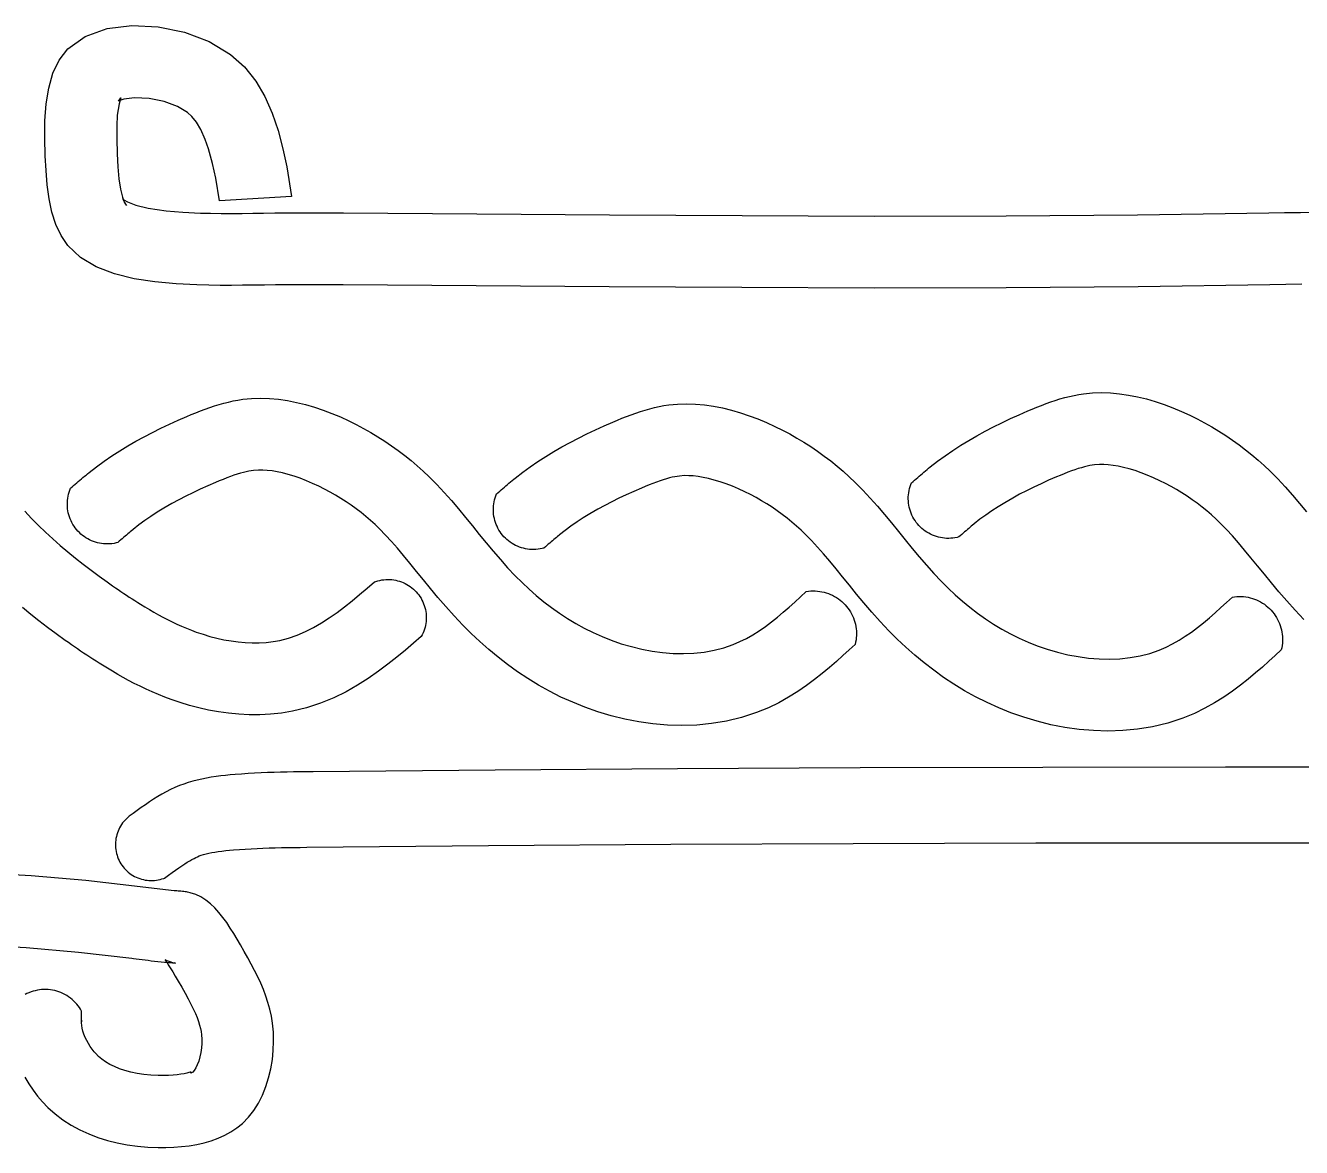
# Model space of a CAD drawing. Extents: x -2.65 to 2.61, y -1.31 to 1.34.
# Drawn here: x 0.008 to 0.895, y -0.41 to 0.37 of the extents above; entities that cross this region are included whole.
import ezdxf

# ---------------------------------------------------------------- set-up
doc = ezdxf.new("R2010")
doc.units = 0
doc.layers.add('2', color=7, linetype='CONTINUOUS')

msp = doc.modelspace()

# ---------------------------------------------------------------- linework, layer by layer
at = {"layer": '2', "color": 7, "linetype": 'CONTINUOUS', "flags": 128}
for points in [[(0.894881, 0.190282), (0.883772, 0.190076), (0.872669, 0.189851), (0.781052, 0.188437), (0.689361, 0.187777), (0.597562, 0.1877), (0.505621, 0.188039), (0.413503, 0.188623), (0.321175, 0.189284), (0.228602, 0.189851), (0.22186, 0.189884), (0.215124, 0.189911), (0.2084, 0.18993), (0.201694, 0.189938), (0.195015, 0.189929), (0.188368, 0.189901), (0.181761, 0.189851), (0.174103, 0.189764), (0.166466, 0.189666), (0.158807, 0.18958), (0.151085, 0.189532), (0.143257, 0.189545), (0.13528, 0.189643), (0.127113, 0.189851), (0.112634, 0.190556), (0.097933, 0.191908), (0.083473, 0.194158), (0.069719, 0.197558), (0.057135, 0.20236), (0.046185, 0.208815), (0.037334, 0.217175), (0.032666, 0.224107), (0.029057, 0.231922), (0.026358, 0.240488), (0.024423, 0.249673), (0.023103, 0.259347), (0.022251, 0.269376), (0.02172, 0.27963), (0.021384, 0.291806), (0.021519, 0.303863), (0.022355, 0.315558), (0.024123, 0.326644), (0.027056, 0.336876), (0.031382, 0.346009), (0.037334, 0.353796), (0.049457, 0.362556), (0.064676, 0.367932), (0.081945, 0.370089), (0.100214, 0.369196), (0.118434, 0.36542), (0.135556, 0.35893), (0.150534, 0.349892), (0.160067, 0.341317), (0.16792, 0.331537), (0.174309, 0.32076), (0.179452, 0.309192), (0.183565, 0.297041), (0.186865, 0.284516), (0.189568, 0.271823), (0.192844, 0.251257), (0.142676, 0.248355), (0.140191, 0.263958), (0.137962, 0.2741), (0.135215, 0.284304), (0.132829, 0.290982), (0.129808, 0.297776), (0.126715, 0.302994), (0.123617, 0.306853), (0.120631, 0.309538), (0.113601, 0.313781), (0.104412, 0.317263), (0.093882, 0.319446), (0.083838, 0.319937), (0.076234, 0.318987), (0.072902, 0.31781), (0.072588, 0.317583), (0.07431, 0.319835), (0.073993, 0.319168), (0.073022, 0.315779), (0.07173, 0.307681), (0.071391, 0.300298), (0.071381, 0.291248), (0.071701, 0.28101), (0.072184, 0.271963), (0.072924, 0.263577), (0.073964, 0.256432), (0.075284, 0.250796), (0.076746, 0.246946), (0.078058, 0.245072), (0.075705, 0.249711), (0.076426, 0.249029), (0.078898, 0.247572), (0.084687, 0.245363), (0.093336, 0.243225), (0.105621, 0.241313), (0.117212, 0.240346), (0.129544, 0.239792), (0.136554, 0.239627), (0.143873, 0.239541), (0.151167, 0.239532), (0.158494, 0.239579), (0.165908, 0.239663), (0.173459, 0.23976), (0.181194, 0.239848), (0.187988, 0.2399), (0.194808, 0.239929), (0.201631, 0.239937), (0.208452, 0.23993), (0.215266, 0.239911), (0.222065, 0.239883), (0.228843, 0.239851), (0.321482, 0.239283), (0.413861, 0.238622), (0.505938, 0.238038), (0.597746, 0.2377), (0.689319, 0.237777), (0.780692, 0.238436), (0.871898, 0.239845), (0.882758, 0.240066), (0.893956, 0.240273), (0.905316, 0.24043)], [(0.896245, -0.04272), (0.890114, -0.036213), (0.884344, -0.029762), (0.878892, -0.023408), (0.873714, -0.017191), (0.868773, -0.011145), (0.864035, -0.005303), (0.859472, 0.000304), (0.855057, 0.00565), (0.850771, 0.010709), (0.846596, 0.01546), (0.842516, 0.019887), (0.838315, 0.024174), (0.835236, 0.027129), (0.832077, 0.029998), (0.828839, 0.032781), (0.825521, 0.035477), (0.822124, 0.038086), (0.818647, 0.040607), (0.81509, 0.043039), (0.811453, 0.045381), (0.807736, 0.047632), (0.803939, 0.049791), (0.80006, 0.051858), (0.796182, 0.053793), (0.79181, 0.05582), (0.787467, 0.057671), (0.783182, 0.059329), (0.778984, 0.060784), (0.774903, 0.062026), (0.770967, 0.063051), (0.767205, 0.063857), (0.76364, 0.064449), (0.760291, 0.064837), (0.757169, 0.065034), (0.754275, 0.065056), (0.750742, 0.064782), (0.749177, 0.064576), (0.747484, 0.064284), (0.745664, 0.063902), (0.743719, 0.063426), (0.741651, 0.062854), (0.739464, 0.062186), (0.737162, 0.061423), (0.73475, 0.060567), (0.732231, 0.059622), (0.729608, 0.058593), (0.726884, 0.057483), (0.724248, 0.05638), (0.71892, 0.054077), (0.7137, 0.051725), (0.708595, 0.04932), (0.703609, 0.04686), (0.698747, 0.044342), (0.694013, 0.041762), (0.688371, 0.038501), (0.683858, 0.035728), (0.679487, 0.032882), (0.67526, 0.029961), (0.671178, 0.026962), (0.667242, 0.023881), (0.666878, 0.023576), (0.666025, 0.022879), (0.665155, 0.022159), (0.664265, 0.021416), (0.663357, 0.020651), (0.66243, 0.019863), (0.661484, 0.019054), (0.660518, 0.018223), (0.659533, 0.017372), (0.658527, 0.016501), (0.657501, 0.015609), (0.656454, 0.014699), (0.655256, 0.0144), (0.653831, 0.014117), (0.652393, 0.013909), (0.650946, 0.013777), (0.649495, 0.01372), (0.648042, 0.013739), (0.646592, 0.013835), (0.645149, 0.014006), (0.643718, 0.014253), (0.642301, 0.014574), (0.640902, 0.014968), (0.639527, 0.015436), (0.638178, 0.015975), (0.636858, 0.016583), (0.635573, 0.01726), (0.634325, 0.018003), (0.633117, 0.018811), (0.631953, 0.01968), (0.630836, 0.02061), (0.62977, 0.021596), (0.628756, 0.022637), (0.627799, 0.02373), (0.626899, 0.024871), (0.626061, 0.026058), (0.625286, 0.027287), (0.624577, 0.028554), (0.623935, 0.029858), (0.623362, 0.031193), (0.622859, 0.032556), (0.622429, 0.033944), (0.622072, 0.035352), (0.621789, 0.036777), (0.621581, 0.038215), (0.621448, 0.039661), (0.621391, 0.041113), (0.621411, 0.042566), (0.621506, 0.044016), (0.621678, 0.045458), (0.621924, 0.04689), (0.622245, 0.048307), (0.62264, 0.049705), (0.623107, 0.051081), (0.623646, 0.05243), (0.623646, 0.05243), (0.624714, 0.053359), (0.625783, 0.054287), (0.626853, 0.055214), (0.627924, 0.056139), (0.628997, 0.057061), (0.630072, 0.057981), (0.63115, 0.058896), (0.632232, 0.059807), (0.633317, 0.060712), (0.634407, 0.061612), (0.635501, 0.062505), (0.636601, 0.063392), (0.641734, 0.067373), (0.646983, 0.071197), (0.652339, 0.07487), (0.657797, 0.078399), (0.66335, 0.081791), (0.668993, 0.085052), (0.674718, 0.088189), (0.68052, 0.09121), (0.686391, 0.09412), (0.692327, 0.096926), (0.69832, 0.099636), (0.704364, 0.102256), (0.707528, 0.103584), (0.710705, 0.104882), (0.713895, 0.106139), (0.717098, 0.107348), (0.720314, 0.108499), (0.723544, 0.109584), (0.726787, 0.110594), (0.730046, 0.11152), (0.733318, 0.112354), (0.736606, 0.113087), (0.739909, 0.11371), (0.743228, 0.114214), (0.749409, 0.114818), (0.755629, 0.11501), (0.761877, 0.114812), (0.768136, 0.114247), (0.774394, 0.113337), (0.780636, 0.112107), (0.786849, 0.110578), (0.793017, 0.108775), (0.799127, 0.106719), (0.805166, 0.104433), (0.811118, 0.101942), (0.81697, 0.099266), (0.822163, 0.096707), (0.827262, 0.094018), (0.832264, 0.091202), (0.83717, 0.08826), (0.841977, 0.085194), (0.846685, 0.082005), (0.851293, 0.078696), (0.855798, 0.075268), (0.8602, 0.071723), (0.864498, 0.068062), (0.86869, 0.064288), (0.872775, 0.060402), (0.878085, 0.055028), (0.883232, 0.049486), (0.888247, 0.043808), (0.89316, 0.038025), (0.898005, 0.032167)], [(0.007415, 0.032556), (0.012137, 0.027587), (0.01698, 0.022732), (0.021937, 0.017985), (0.026999, 0.013343), (0.03216, 0.008803), (0.03741, 0.004359), (0.042743, 0.000009), (0.04815, -0.004251), (0.053623, -0.008426), (0.059156, -0.012519), (0.064738, -0.016535), (0.066642, -0.01788), (0.068551, -0.019216), (0.070465, -0.020543), (0.072385, -0.02186), (0.07431, -0.023168), (0.076241, -0.024465), (0.078178, -0.025752), (0.080121, -0.027027), (0.08207, -0.028292), (0.084026, -0.029545), (0.085988, -0.030785), (0.087957, -0.032014), (0.091024, -0.033893), (0.09411, -0.035737), (0.097218, -0.037543), (0.100352, -0.039306), (0.103513, -0.041021), (0.106705, -0.042686), (0.10993, -0.044295), (0.113192, -0.045844), (0.116492, -0.04733), (0.119834, -0.048747), (0.12322, -0.050093), (0.126654, -0.051363), (0.13136, -0.052946), (0.136141, -0.054371), (0.140983, -0.055625), (0.145869, -0.056695), (0.150784, -0.05757), (0.155712, -0.058237), (0.160639, -0.058682), (0.165548, -0.058895), (0.170424, -0.058863), (0.175252, -0.058572), (0.180016, -0.058011), (0.1847, -0.057167), (0.190768, -0.055604), (0.196684, -0.053565), (0.20246, -0.051094), (0.208111, -0.048233), (0.213651, -0.045028), (0.219094, -0.041519), (0.224453, -0.037751), (0.229743, -0.033767), (0.234977, -0.029611), (0.24017, -0.025324), (0.245334, -0.020951), (0.250485, -0.016535), (0.251478, -0.016181), (0.252809, -0.015775), (0.254159, -0.015439), (0.255526, -0.015174), (0.256904, -0.014981), (0.25829, -0.01486), (0.259681, -0.014813), (0.261072, -0.014838), (0.262461, -0.014935), (0.263842, -0.015105), (0.265212, -0.015348), (0.266568, -0.015661), (0.267906, -0.016046), (0.269221, -0.016499), (0.270511, -0.017021), (0.271772, -0.01761), (0.273001, -0.018264), (0.274193, -0.018981), (0.275347, -0.01976), (0.276458, -0.020598), (0.277523, -0.021493), (0.278541, -0.022443), (0.279507, -0.023444), (0.280419, -0.024495), (0.281276, -0.025592), (0.282073, -0.026732), (0.28281, -0.027913), (0.283484, -0.02913), (0.284094, -0.030381), (0.284637, -0.031663), (0.285112, -0.032971), (0.285519, -0.034302), (0.285855, -0.035652), (0.28612, -0.037018), (0.286313, -0.038397), (0.286433, -0.039783), (0.286481, -0.041174), (0.286456, -0.042565), (0.286359, -0.043953), (0.286188, -0.045335), (0.285946, -0.046705), (0.285632, -0.048061), (0.285248, -0.049398), (0.284794, -0.050714), (0.284272, -0.052004), (0.283684, -0.053265), (0.28303, -0.054494), (0.277644, -0.05911), (0.272001, -0.063883), (0.266072, -0.068765), (0.259823, -0.073707), (0.25321, -0.078654), (0.246184, -0.083544), (0.238694, -0.088304), (0.23069, -0.092845), (0.222126, -0.097064), (0.212977, -0.100836), (0.203243, -0.104022), (0.193564, -0.106375), (0.185863, -0.107668), (0.178257, -0.108482), (0.170759, -0.108861), (0.163383, -0.108848), (0.156132, -0.108479), (0.149011, -0.107785), (0.142023, -0.106796), (0.135167, -0.105537), (0.128446, -0.104028), (0.121862, -0.102288), (0.115415, -0.100335), (0.109315, -0.09826), (0.104756, -0.096559), (0.100307, -0.094777), (0.095968, -0.092923), (0.091736, -0.091007), (0.08761, -0.089036), (0.083587, -0.08702), (0.079664, -0.084967), (0.075838, -0.082884), (0.072104, -0.080778), (0.06846, -0.078657), (0.064902, -0.076527), (0.06149, -0.074434), (0.059265, -0.073045), (0.057055, -0.071646), (0.054859, -0.070239), (0.052678, -0.068823), (0.050511, -0.0674), (0.048358, -0.065969), (0.046219, -0.064531), (0.044093, -0.063086), (0.04198, -0.061635), (0.03988, -0.060179), (0.037792, -0.058717), (0.035543, -0.057126), (0.029415, -0.052713), (0.0233, -0.048181), (0.017204, -0.043524), (0.011797, -0.039264), (0.005806, -0.034385)], [(0.968873, -0.145336), (0.841784, -0.145255), (0.714776, -0.145374), (0.587859, -0.145722), (0.461045, -0.146328), (0.334346, -0.14722), (0.207772, -0.148427), (0.203274, -0.148477), (0.198776, -0.148532), (0.194276, -0.148596), (0.189774, -0.148675), (0.185269, -0.148772), (0.180761, -0.148892), (0.176248, -0.149041), (0.171731, -0.149222), (0.167208, -0.14944), (0.162678, -0.149699), (0.158141, -0.150005), (0.153596, -0.150362), (0.150283, -0.150657), (0.14697, -0.150989), (0.143662, -0.151367), (0.140364, -0.151797), (0.13708, -0.152289), (0.133816, -0.152849), (0.130575, -0.153486), (0.127363, -0.154208), (0.124185, -0.155023), (0.121045, -0.155938), (0.117948, -0.156961), (0.114899, -0.158101), (0.111799, -0.159408), (0.108751, -0.160836), (0.105749, -0.162375), (0.10279, -0.164014), (0.099868, -0.165741), (0.096979, -0.167546), (0.094118, -0.169418), (0.091281, -0.171345), (0.088462, -0.173316), (0.085657, -0.17532), (0.082862, -0.177347), (0.080071, -0.179385), (0.080071, -0.179385), (0.079063, -0.180218), (0.0781, -0.181102), (0.077184, -0.182036), (0.076319, -0.183016), (0.075505, -0.18404), (0.074747, -0.185106), (0.074046, -0.186209), (0.073403, -0.187348), (0.07282, -0.188519), (0.0723, -0.189719), (0.071843, -0.190944), (0.071451, -0.192192), (0.071125, -0.193458), (0.070866, -0.19474), (0.070674, -0.196034), (0.07055, -0.197336), (0.070494, -0.198642), (0.070507, -0.19995), (0.070588, -0.201255), (0.070737, -0.202554), (0.070954, -0.203844), (0.071239, -0.205121), (0.071589, -0.20638), (0.072006, -0.20762), (0.072486, -0.208836), (0.07303, -0.210026), (0.073635, -0.211185), (0.074299, -0.212311), (0.075022, -0.213401), (0.075801, -0.214452), (0.076634, -0.21546), (0.077519, -0.216423), (0.078452, -0.217339), (0.079433, -0.218205), (0.080457, -0.219018), (0.081522, -0.219776), (0.082626, -0.220478), (0.083765, -0.22112), (0.084936, -0.221703), (0.086136, -0.222223), (0.087361, -0.22268), (0.088609, -0.223072), (0.089875, -0.223398), (0.091157, -0.223657), (0.09245, -0.223849), (0.093752, -0.223973), (0.095059, -0.224029), (0.096367, -0.224016), (0.097672, -0.223935), (0.098971, -0.223786), (0.100261, -0.223569), (0.101537, -0.223285), (0.102797, -0.222934), (0.104037, -0.222518), (0.104672, -0.222276), (0.107325, -0.220338), (0.109844, -0.21851), (0.112231, -0.216801), (0.114485, -0.215219), (0.116604, -0.213771), (0.118587, -0.212461), (0.120429, -0.211292), (0.122127, -0.210265), (0.123678, -0.209377), (0.12508, -0.208623), (0.126332, -0.207993), (0.127522, -0.207446), (0.128753, -0.206946), (0.130149, -0.206452), (0.131712, -0.205968), (0.133443, -0.205502), (0.135337, -0.205057), (0.13739, -0.204639), (0.139596, -0.204248), (0.14195, -0.203887), (0.144446, -0.203555), (0.147076, -0.20325), (0.149834, -0.20297), (0.152621, -0.202719), (0.156618, -0.202403), (0.160653, -0.202128), (0.164729, -0.201893), (0.168847, -0.201692), (0.173007, -0.201525), (0.177213, -0.201385), (0.181463, -0.201271), (0.185761, -0.201178), (0.190106, -0.201101), (0.1945, -0.201038), (0.198943, -0.200984), (0.203364, -0.200935), (0.329812, -0.199729), (0.456399, -0.198838), (0.583111, -0.198233), (0.709937, -0.197885), (0.836946, -0.197765), (0.963955, -0.197846)], [(0.007549, -0.360756), (0.010259, -0.365317), (0.013224, -0.369706), (0.01643, -0.373902), (0.01986, -0.377881), (0.023499, -0.381622), (0.028606, -0.386175), (0.034027, -0.390284), (0.039738, -0.393962), (0.045715, -0.397219), (0.051933, -0.400067), (0.058368, -0.402517), (0.064995, -0.404581), (0.07179, -0.40627), (0.078728, -0.407594), (0.085785, -0.408567), (0.092936, -0.409197), (0.100157, -0.409498), (0.105574, -0.40951), (0.110989, -0.409327), (0.116371, -0.40893), (0.121694, -0.408302), (0.126928, -0.407424), (0.132045, -0.406278), (0.137017, -0.404846), (0.141814, -0.403111), (0.14641, -0.401054), (0.150774, -0.398657), (0.154879, -0.395903), (0.158696, -0.392773), (0.162849, -0.388529), (0.166553, -0.383788), (0.169812, -0.378612), (0.172628, -0.373067), (0.175005, -0.367216), (0.176946, -0.361123), (0.178453, -0.354852), (0.179531, -0.348468), (0.180181, -0.342036), (0.180408, -0.335618), (0.180214, -0.329279), (0.179602, -0.323084), (0.178808, -0.318221), (0.177762, -0.313476), (0.176481, -0.308831), (0.174982, -0.304271), (0.173284, -0.299777), (0.171404, -0.295332), (0.16936, -0.290918), (0.16717, -0.28652), (0.164852, -0.282118), (0.162422, -0.277697), (0.1599, -0.273239), (0.157302, -0.268726), (0.155028, -0.264819), (0.152695, -0.260908), (0.150286, -0.257044), (0.147786, -0.253275), (0.145176, -0.249651), (0.14244, -0.246222), (0.139563, -0.243036), (0.136526, -0.240143), (0.133314, -0.237593), (0.12991, -0.235434), (0.126296, -0.233715), (0.122457, -0.232488), (0.121567, -0.232285), (0.120666, -0.232106), (0.119754, -0.23195), (0.118835, -0.231812), (0.117907, -0.231691), (0.116974, -0.231584), (0.116035, -0.231489), (0.115093, -0.231403), (0.114148, -0.231322), (0.113201, -0.231246), (0.112254, -0.231171), (0.111307, -0.231094), (0.109303, -0.230919), (0.107307, -0.230728), (0.105318, -0.230521), (0.103335, -0.230303), (0.101358, -0.230073), (0.099386, -0.229834), (0.097418, -0.229587), (0.095453, -0.229335), (0.093491, -0.229079), (0.091531, -0.228821), (0.089572, -0.228563), (0.087613, -0.228306), (0.04987, -0.223986), (0.011998, -0.220781), (-0.025991, -0.21859)], [(-0.028268, -0.268542), (0.00845, -0.270659), (0.044917, -0.273745), (0.081926, -0.277982), (0.083073, -0.278139), (0.084996, -0.278393), (0.086967, -0.278652), (0.088987, -0.278915), (0.091055, -0.279181), (0.093174, -0.279447), (0.095343, -0.27971), (0.097563, -0.279968), (0.099834, -0.28022), (0.102156, -0.280461), (0.10453, -0.280691), (0.106955, -0.280904), (0.108213, -0.281007), (0.109239, -0.281089), (0.110124, -0.28116), (0.110868, -0.281224), (0.111468, -0.28128), (0.11192, -0.281328), (0.112223, -0.281367), (0.111853, -0.281332), (0.111349, -0.281238), (0.111066, -0.28134), (0.10844, -0.280589), (0.106536, -0.279817), (0.105434, -0.2793), (0.105074, -0.279237), (0.105335, -0.279736), (0.106086, -0.280829), (0.107212, -0.282495), (0.108624, -0.28469), (0.110262, -0.287356), (0.112089, -0.290436), (0.114087, -0.293876), (0.116568, -0.298185), (0.118905, -0.30232), (0.121032, -0.306197), (0.122933, -0.309824), (0.124601, -0.313203), (0.126033, -0.316342), (0.127232, -0.319251), (0.128209, -0.321943), (0.128979, -0.32444), (0.129563, -0.326775), (0.129982, -0.328989), (0.130256, -0.33114), (0.130456, -0.334191), (0.130431, -0.337147), (0.130212, -0.34027), (0.129784, -0.343437), (0.129151, -0.34653), (0.128331, -0.349434), (0.127363, -0.352041), (0.126304, -0.354249), (0.125231, -0.355972), (0.124241, -0.357147), (0.123447, -0.357747), (0.122962, -0.357799), (0.123173, -0.357241), (0.122914, -0.357139), (0.122342, -0.357228), (0.121386, -0.357475), (0.120011, -0.357827), (0.11821, -0.35823), (0.116003, -0.358632), (0.113421, -0.358991), (0.110508, -0.359275), (0.107312, -0.359462), (0.103883, -0.359539), (0.100271, -0.359498), (0.095016, -0.359241), (0.090178, -0.35876), (0.085551, -0.358062), (0.081167, -0.357157), (0.077054, -0.356057), (0.073235, -0.354779), (0.069727, -0.35334), (0.066537, -0.35176), (0.063664, -0.350058), (0.061096, -0.348245), (0.058809, -0.346328), (0.05677, -0.344299), (0.0557, -0.343018), (0.054303, -0.341258), (0.052956, -0.339352), (0.051691, -0.337328), (0.050535, -0.335217), (0.049512, -0.333055), (0.048638, -0.330878), (0.047929, -0.328724), (0.04739, -0.326632), (0.047025, -0.32464), (0.046828, -0.322785), (0.046789, -0.321097), (0.046894, -0.322207), (0.046884, -0.321843), (0.046877, -0.321418), (0.046873, -0.320931), (0.046872, -0.320383), (0.046876, -0.319774), (0.046885, -0.319102), (0.046899, -0.318368), (0.046917, -0.317571), (0.04694, -0.316713), (0.046966, -0.315792), (0.046995, -0.31481), (0.046233, -0.313498), (0.045404, -0.312228), (0.044509, -0.311004), (0.043551, -0.309828), (0.042533, -0.308703), (0.041458, -0.307633), (0.040328, -0.306622), (0.039147, -0.30567), (0.037917, -0.304782), (0.036643, -0.303959), (0.035327, -0.303204), (0.033974, -0.302519), (0.032587, -0.301906), (0.03117, -0.301367), (0.029726, -0.300902), (0.02826, -0.300513), (0.026775, -0.300202), (0.025277, -0.299968), (0.023768, -0.299814), (0.022253, -0.299739), (0.020736, -0.299743), (0.019222, -0.299826), (0.017714, -0.299989), (0.016216, -0.30023), (0.014733, -0.300549), (0.013269, -0.300946), (0.011828, -0.301418), (0.010414, -0.301966), (0.00903, -0.302586), (0.00768, -0.303278)]]:
    msp.add_lwpolyline(points, dxfattribs=at).dxf.unprotected_set("ltscale", 0)
for points in [[(0.03932, 0.04856), (0.040389, 0.049489), (0.041457, 0.050417), (0.042527, 0.051344), (0.043598, 0.052269), (0.044671, 0.053192), (0.045746, 0.054111), (0.046825, 0.055026), (0.047906, 0.055937), (0.048992, 0.056843), (0.050081, 0.057742), (0.051176, 0.058636), (0.052275, 0.059522), (0.057409, 0.063503), (0.062657, 0.067327), (0.068013, 0.071), (0.073471, 0.074529), (0.079024, 0.077921), (0.084667, 0.081182), (0.090392, 0.08432), (0.096194, 0.08734), (0.102066, 0.09025), (0.108001, 0.093057), (0.113994, 0.095766), (0.120038, 0.098386), (0.123203, 0.099715), (0.12638, 0.101012), (0.129569, 0.102269), (0.132772, 0.103478), (0.135988, 0.104629), (0.139218, 0.105714), (0.142462, 0.106724), (0.14572, 0.10765), (0.148993, 0.108484), (0.152281, 0.109217), (0.155584, 0.10984), (0.158902, 0.110344), (0.165083, 0.110949), (0.171304, 0.11114), (0.177551, 0.110942), (0.183811, 0.110377), (0.190069, 0.109468), (0.196311, 0.108237), (0.202523, 0.106709), (0.208691, 0.104905), (0.214802, 0.102849), (0.22084, 0.100564), (0.226792, 0.098072), (0.232645, 0.095397), (0.237838, 0.092837), (0.242936, 0.090149), (0.247939, 0.087332), (0.252844, 0.08439), (0.257652, 0.081324), (0.26236, 0.078135), (0.266967, 0.074826), (0.271472, 0.071398), (0.275874, 0.067853), (0.280172, 0.064192), (0.284364, 0.060418), (0.28845, 0.056532), (0.293759, 0.051158), (0.298906, 0.045616), (0.303921, 0.039939), (0.308835, 0.034155), (0.313679, 0.028297), (0.318484, 0.022395), (0.323282, 0.016479), (0.328103, 0.010581), (0.332978, 0.00473), (0.337939, -0.001042), (0.343016, -0.006704), (0.348241, -0.012227), (0.352997, -0.016963), (0.357894, -0.021554), (0.362933, -0.02599), (0.368117, -0.03026), (0.373448, -0.034351), (0.378926, -0.038254), (0.384555, -0.041956), (0.390335, -0.045447), (0.396269, -0.048715), (0.402357, -0.051749), (0.408603, -0.054538), (0.415007, -0.05707), (0.421924, -0.059448), (0.428984, -0.061508), (0.436151, -0.06323), (0.443392, -0.064592), (0.450669, -0.065573), (0.45795, -0.066154), (0.465197, -0.066314), (0.472377, -0.066031), (0.479453, -0.065284), (0.486391, -0.064054), (0.493155, -0.06232), (0.499711, -0.06006), (0.504417, -0.05804), (0.509, -0.055746), (0.513471, -0.053202), (0.517842, -0.050434), (0.522123, -0.047465), (0.526327, -0.044322), (0.530464, -0.041028), (0.534545, -0.03761), (0.538581, -0.034092), (0.542584, -0.0305), (0.546564, -0.026857), (0.550534, -0.023189), (0.552088, -0.022964), (0.553642, -0.022822), (0.555201, -0.022761), (0.556761, -0.022782), (0.558318, -0.022885), (0.559868, -0.023069), (0.561406, -0.023333), (0.562927, -0.023678), (0.564429, -0.024102), (0.565907, -0.024605), (0.567356, -0.025183), (0.568773, -0.025837), (0.570153, -0.026564), (0.571494, -0.027363), (0.572791, -0.02823), (0.574041, -0.029164), (0.575241, -0.030162), (0.576386, -0.031222), (0.577475, -0.03234), (0.578503, -0.033514), (0.579469, -0.034739), (0.580369, -0.036014), (0.581201, -0.037334), (0.581963, -0.038696), (0.582653, -0.040096), (0.583268, -0.04153), (0.583808, -0.042994), (0.58427, -0.044484), (0.584654, -0.045997), (0.584957, -0.047527), (0.585181, -0.049072), (0.585323, -0.050626), (0.585384, -0.052185), (0.585363, -0.053745), (0.58526, -0.055302), (0.585076, -0.056852), (0.584811, -0.05839), (0.584466, -0.059912), (0.58032, -0.063742), (0.575982, -0.067709), (0.571433, -0.071785), (0.56665, -0.075941), (0.561605, -0.080146), (0.55627, -0.084364), (0.550612, -0.088555), (0.544598, -0.092672), (0.538197, -0.096661), (0.531382, -0.100457), (0.524137, -0.103987), (0.516006, -0.10733), (0.505575, -0.110753), (0.495119, -0.113287), (0.484696, -0.115009), (0.474346, -0.115992), (0.464098, -0.116302), (0.453973, -0.115996), (0.443985, -0.115125), (0.434148, -0.11373), (0.424476, -0.111847), (0.414978, -0.109507), (0.405668, -0.106732), (0.39662, -0.103567), (0.388216, -0.100193), (0.380057, -0.0965), (0.372146, -0.092511), (0.364487, -0.088247), (0.357078, -0.083729), (0.349918, -0.078978), (0.343004, -0.074014), (0.336332, -0.068856), (0.329897, -0.063522), (0.323694, -0.058029), (0.317717, -0.052394), (0.311919, -0.046589), (0.305788, -0.040083), (0.300019, -0.033632), (0.294566, -0.027278), (0.289388, -0.021061), (0.284447, -0.015015), (0.27971, -0.009173), (0.275146, -0.003565), (0.270732, 0.00178), (0.266446, 0.006839), (0.26227, 0.01159), (0.25819, 0.016017), (0.253989, 0.020304), (0.25091, 0.023259), (0.247752, 0.026128), (0.244513, 0.028911), (0.241196, 0.031607), (0.237798, 0.034216), (0.234321, 0.036737), (0.230764, 0.039169), (0.227128, 0.041511), (0.223411, 0.043762), (0.219613, 0.045922), (0.215735, 0.047988), (0.211857, 0.049923), (0.207485, 0.05195), (0.203142, 0.053801), (0.198856, 0.05546), (0.194658, 0.056915), (0.190577, 0.058157), (0.186642, 0.059181), (0.182879, 0.059987), (0.179314, 0.060579), (0.175965, 0.060967), (0.172843, 0.061164), (0.169949, 0.061186), (0.166417, 0.060912), (0.164851, 0.060706), (0.163158, 0.060414), (0.161339, 0.060032), (0.159393, 0.059556), (0.157325, 0.058984), (0.155138, 0.058316), (0.152837, 0.057553), (0.150424, 0.056698), (0.147905, 0.055753), (0.145282, 0.054723), (0.142559, 0.053613), (0.139922, 0.05251), (0.134594, 0.050207), (0.129375, 0.047855), (0.124269, 0.04545), (0.119283, 0.04299), (0.114421, 0.040472), (0.109687, 0.037893), (0.104045, 0.034631), (0.099533, 0.031858), (0.095162, 0.029012), (0.090934, 0.026091), (0.086852, 0.023092), (0.082916, 0.020011), (0.082552, 0.019706), (0.0817, 0.019009), (0.080829, 0.018289), (0.07994, 0.017546), (0.079032, 0.016781), (0.078105, 0.015993), (0.077158, 0.015184), (0.076193, 0.014354), (0.075207, 0.013502), (0.074202, 0.012631), (0.073175, 0.01174), (0.072129, 0.010829), (0.07093, 0.01053), (0.069505, 0.010247), (0.068067, 0.010039), (0.066621, 0.009907), (0.065169, 0.00985), (0.063716, 0.00987), (0.062266, 0.009965), (0.060824, 0.010136), (0.059392, 0.010383), (0.057975, 0.010704), (0.056577, 0.011099), (0.055201, 0.011566), (0.053852, 0.012105), (0.052533, 0.012713), (0.051247, 0.01339), (0.049999, 0.014134), (0.048791, 0.014941), (0.047627, 0.015811), (0.046511, 0.01674), (0.045444, 0.017727), (0.044431, 0.018767), (0.043473, 0.01986), (0.042574, 0.021001), (0.041736, 0.022188), (0.040961, 0.023417), (0.040251, 0.024685), (0.039609, 0.025988), (0.039036, 0.027323), (0.038534, 0.028686), (0.038103, 0.030074), (0.037746, 0.031482), (0.037463, 0.032907), (0.037255, 0.034345), (0.037122, 0.035792), (0.037066, 0.037243), (0.037085, 0.038696), (0.037181, 0.040146), (0.037352, 0.041589), (0.037598, 0.04302), (0.037919, 0.044437), (0.038314, 0.045835), (0.038782, 0.047211), (0.03932, 0.04856)], [(0.335351, 0.044691), (0.33642, 0.045619), (0.337488, 0.046548), (0.338558, 0.047475), (0.339629, 0.0484), (0.340702, 0.049322), (0.341777, 0.050241), (0.342856, 0.051156), (0.343937, 0.052067), (0.345022, 0.052973), (0.346112, 0.053873), (0.347206, 0.054766), (0.348306, 0.055652), (0.35344, 0.059634), (0.358688, 0.063457), (0.364044, 0.06713), (0.369502, 0.070659), (0.375055, 0.074051), (0.380698, 0.077312), (0.386423, 0.08045), (0.392225, 0.08347), (0.398097, 0.08638), (0.404032, 0.089187), (0.410025, 0.091897), (0.416069, 0.094516), (0.419234, 0.095845), (0.42241, 0.097142), (0.4256, 0.0984), (0.428803, 0.099608), (0.432019, 0.100759), (0.435249, 0.101844), (0.438493, 0.102854), (0.441751, 0.10378), (0.445024, 0.104614), (0.448312, 0.105347), (0.451615, 0.10597), (0.454933, 0.106475), (0.461114, 0.107079), (0.467335, 0.107271), (0.473582, 0.107072), (0.479842, 0.106507), (0.4861, 0.105598), (0.492342, 0.104367), (0.498554, 0.102839), (0.504722, 0.101035), (0.510833, 0.098979), (0.516871, 0.096694), (0.522823, 0.094202), (0.528676, 0.091527), (0.533868, 0.088968), (0.538967, 0.086279), (0.54397, 0.083463), (0.548875, 0.080521), (0.553683, 0.077454), (0.558391, 0.074266), (0.562998, 0.070956), (0.567503, 0.067528), (0.571905, 0.063983), (0.576203, 0.060323), (0.580395, 0.056549), (0.584481, 0.052663), (0.58979, 0.047288), (0.594937, 0.041747), (0.599952, 0.036069), (0.604866, 0.030286), (0.60971, 0.024428), (0.614515, 0.018525), (0.619313, 0.01261), (0.624133, 0.006711), (0.629009, 0.000861), (0.633969, -0.004911), (0.639047, -0.010574), (0.644272, -0.016097), (0.649027, -0.020833), (0.653924, -0.025424), (0.658964, -0.02986), (0.664148, -0.034129), (0.669479, -0.038221), (0.674957, -0.042123), (0.680586, -0.045826), (0.686366, -0.049316), (0.692299, -0.052584), (0.698388, -0.055619), (0.704634, -0.058408), (0.711038, -0.06094), (0.717955, -0.063318), (0.725014, -0.065378), (0.732182, -0.067099), (0.739422, -0.068461), (0.7467, -0.069443), (0.753981, -0.070024), (0.761228, -0.070183), (0.768408, -0.0699), (0.775484, -0.069154), (0.782422, -0.067924), (0.789186, -0.06619), (0.795742, -0.06393), (0.800448, -0.06191), (0.80503, -0.059616), (0.809502, -0.057072), (0.813873, -0.054303), (0.818154, -0.051335), (0.822358, -0.048191), (0.826495, -0.044898), (0.830575, -0.04148), (0.834612, -0.037962), (0.838615, -0.034369), (0.842595, -0.030726), (0.846564, -0.027059), (0.848118, -0.026834), (0.849672, -0.026691), (0.851232, -0.026631), (0.852792, -0.026652), (0.854349, -0.026754), (0.855899, -0.026938), (0.857436, -0.027203), (0.858958, -0.027548), (0.86046, -0.027972), (0.861938, -0.028474), (0.863387, -0.029053), (0.864804, -0.029707), (0.866184, -0.030434), (0.867525, -0.031232), (0.868822, -0.0321), (0.870072, -0.033034), (0.871272, -0.034032), (0.872417, -0.035092), (0.873506, -0.03621), (0.874534, -0.037383), (0.8755, -0.038609), (0.8764, -0.039884), (0.877232, -0.041204), (0.877994, -0.042566), (0.878684, -0.043965), (0.879299, -0.045399), (0.879839, -0.046864), (0.880301, -0.048354), (0.880684, -0.049867), (0.880988, -0.051397), (0.881212, -0.052942), (0.881354, -0.054496), (0.881415, -0.056055), (0.881394, -0.057615), (0.881291, -0.059172), (0.881107, -0.060722), (0.880842, -0.06226), (0.880497, -0.063781), (0.876351, -0.067612), (0.872013, -0.071579), (0.867464, -0.075655), (0.86268, -0.079811), (0.857636, -0.084016), (0.852301, -0.088234), (0.846643, -0.092425), (0.840629, -0.096542), (0.834228, -0.10053), (0.827413, -0.104326), (0.820167, -0.107857), (0.812037, -0.1112), (0.801606, -0.114623), (0.79115, -0.117157), (0.780727, -0.118879), (0.770377, -0.119862), (0.760129, -0.120171), (0.750003, -0.119866), (0.740016, -0.118994), (0.730179, -0.1176), (0.720506, -0.115717), (0.711009, -0.113376), (0.701699, -0.110602), (0.692651, -0.107437), (0.684247, -0.104062), (0.676088, -0.10037), (0.668177, -0.096381), (0.660518, -0.092117), (0.653109, -0.087599), (0.645948, -0.082848), (0.639035, -0.077884), (0.632363, -0.072726), (0.625928, -0.067392), (0.619725, -0.061899), (0.613748, -0.056264), (0.60795, -0.050459), (0.601819, -0.043953), (0.59605, -0.037501), (0.590597, -0.031148), (0.585419, -0.02493), (0.580478, -0.018884), (0.57574, -0.013042), (0.571177, -0.007435), (0.566763, -0.00209), (0.562477, 0.002969), (0.558301, 0.00772), (0.554221, 0.012148), (0.55002, 0.016435), (0.546941, 0.019389), (0.543783, 0.022258), (0.540544, 0.025041), (0.537227, 0.027737), (0.533829, 0.030346), (0.530352, 0.032867), (0.526795, 0.035299), (0.523158, 0.037641), (0.519441, 0.039892), (0.515644, 0.042052), (0.511765, 0.044118), (0.507888, 0.046053), (0.503516, 0.04808), (0.499173, 0.049931), (0.494887, 0.05159), (0.490689, 0.053045), (0.486608, 0.054287), (0.482673, 0.055311), (0.47891, 0.056117), (0.475345, 0.05671), (0.471996, 0.057098), (0.468874, 0.057294), (0.46598, 0.057316), (0.462448, 0.057043), (0.460882, 0.056837), (0.459189, 0.056545), (0.457369, 0.056162), (0.455424, 0.055686), (0.453356, 0.055114), (0.451169, 0.054446), (0.448868, 0.053683), (0.446455, 0.052828), (0.443936, 0.051883), (0.441313, 0.050853), (0.43859, 0.049744), (0.435953, 0.04864), (0.430625, 0.046338), (0.425405, 0.043985), (0.4203, 0.041581), (0.415314, 0.039121), (0.410452, 0.036602), (0.405718, 0.034023), (0.400076, 0.030762), (0.395563, 0.027988), (0.391192, 0.025143), (0.386965, 0.022222), (0.382883, 0.019222), (0.378947, 0.016141), (0.378583, 0.015836), (0.377731, 0.015139), (0.37686, 0.014419), (0.375971, 0.013677), (0.375063, 0.012911), (0.374136, 0.012124), (0.373189, 0.011314), (0.372224, 0.010484), (0.371238, 0.009633), (0.370232, 0.008761), (0.369206, 0.00787), (0.368159, 0.00696), (0.366961, 0.006661), (0.365536, 0.006378), (0.364098, 0.00617), (0.362652, 0.006037), (0.3612, 0.005981), (0.359747, 0.006), (0.358297, 0.006095), (0.356855, 0.006267), (0.355423, 0.006513), (0.354006, 0.006834), (0.352608, 0.007229), (0.351232, 0.007696), (0.349883, 0.008235), (0.348564, 0.008844), (0.347278, 0.009521), (0.34603, 0.010264), (0.344822, 0.011071), (0.343658, 0.011941), (0.342542, 0.01287), (0.341475, 0.013857), (0.340461, 0.014898), (0.339504, 0.01599), (0.338605, 0.017132), (0.337767, 0.018318), (0.336992, 0.019547), (0.336282, 0.020815), (0.33564, 0.022118), (0.335067, 0.023453), (0.334564, 0.024816), (0.334134, 0.026204), (0.333777, 0.027612), (0.333494, 0.029037), (0.333286, 0.030475), (0.333153, 0.031922), (0.333097, 0.033374), (0.333116, 0.034826), (0.333212, 0.036276), (0.333383, 0.037719), (0.333629, 0.039151), (0.33395, 0.040568), (0.334345, 0.041966), (0.334813, 0.043341), (0.335351, 0.044691)]]:
    msp.add_lwpolyline(points, close=True, dxfattribs=at).dxf.unprotected_set("ltscale", 0)

doc.saveas('drawing.dxf')
